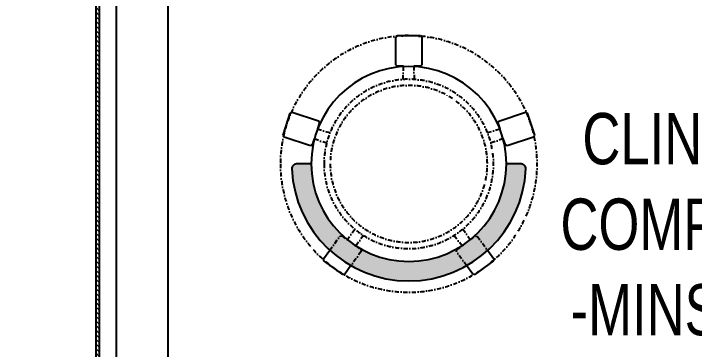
# Model space of a CAD drawing. Header units: feet. Extents: x 3060731 to 3073674, y -5462724 to -5455094.
# Drawn here: x 3068343 to 3069669, y -5456694 to -5456040 of the extents above; entities that cross this region are included whole.
import ezdxf

# ---------------------------------------------------------------- set-up
doc = ezdxf.new("R2010")
doc.units = ezdxf.units.FT
doc.header["$LTSCALE"] = 33
doc.header["$MEASUREMENT"] = 0
doc.linetypes.add('ACAD_ISO03W100', pattern=[30, 12, -18])
doc.linetypes.add('DASHDOT2', pattern=[0.5, 0.25, -0.125, 0, -0.125])
for name, color, linetype, lineweight in [('HATCH', 9, 'Continuous', 9), ('LENS-FURNITURE', 13, 'Continuous', 9), ('LENS-PARTITION', 21, 'Continuous', 25), ('LENS_TEXT', 31, 'Continuous', 5), ('LK-FF&E WALL', 1, 'Continuous', 9), ('LN-ELEVATION-1', 81, 'Continuous', 25), ('LN-ELEVATION-3', 125, 'Continuous', 18), ('LN-ELEVATION-4', 145, 'Continuous', 13), ('LN-HATCH', 251, 'Continuous', 0)]:
    doc.layers.add(name, color=color, linetype=linetype, lineweight=lineweight)
doc.styles.get("Standard").update_dxf_attribs({"font": 'GILC____.TTF'})
pattern_1 = [(45, (4209746.041545029, 1706864.740126446), (-4.490128060534575, 4.490128060534575), [])]
pattern_2 = [(45, (4210046.041545031, 1706864.740126446), (-4.490128060534575, 4.490128060534575), [])]

# ---------------------------------------------------------------- blocks, each defined once
blk = doc.blocks.new('CLENS 900')
at = {"layer": 'LN-HATCH', "ltscale": 0.5}
h = blk.add_hatch(dxfattribs=at)
h.set_pattern_fill('ANSI31', color=256, scale=50)
h.set_pattern_definition([(45, (911.7948143622632, 249.9999999999854), (-4.419417382415921, 4.419417382415921), [])])
h.paths.add_polyline_path([(0, 250), (0, 60), (6, 60), (6, 50), (0, 50), (0, 6), (25, 6), (25, 250)])
h = blk.add_hatch(dxfattribs=at)
h.set_pattern_fill('ANSI31', color=256, scale=2)
h.set_pattern_definition(pattern_1)
h.paths.add_polyline_path([(900, 250), (900, 60), (894, 60), (894, 50), (900, 50), (900, 6), (875, 6), (875, 250)])
h = blk.add_hatch(dxfattribs=at)
h.set_pattern_fill('ANSI31', color=256, scale=2)
h.set_pattern_definition(pattern_2)
h.paths.add_polyline_path([(875.0000000000146, 209.9999999999854), (25, 210), (25, 216), (875.0000000000146, 215.9999999999854)])
h = blk.add_hatch(dxfattribs=at)
h.set_pattern_fill('ANSI31', color=256, scale=2)
h.set_pattern_definition(pattern_2)
h.paths.add_polyline_path([(35, 6), (35, 0), (0, 0), (0, 6)])
h = blk.add_hatch(dxfattribs=at)
h.set_pattern_fill('ANSI31', color=256, scale=2)
h.set_pattern_definition(pattern_1)
h.paths.add_polyline_path([(865, 6), (865, 0), (900, 0), (900, 6)])
at = {"layer": 'LN-ELEVATION-1', "ltscale": 0.5}
for points in [[(0, 250), (0, 60), (6, 60), (6, 50), (0, 50), (0, 6), (25, 6), (25, 250)], [(900, 250), (900, 60), (894, 60), (894, 50), (900, 50), (900, 6), (875, 6), (875, 250)], [(875, 210), (25, 210), (25, 216), (875, 216)], [(35, 6), (35, 0), (0, 0), (0, 6)], [(865, 6), (865, 0), (900, 0), (900, 6)]]:
    blk.add_lwpolyline(points, close=True, dxfattribs=at)
at = {"layer": 'LN-ELEVATION-3', "ltscale": 0.5}
for p, q in [((25, 250), (875, 250)), ((35, 6), (865, 6)), ((865, 0), (35, 0))]:
    blk.add_line(p, q, dxfattribs=at)
at = {"layer": 'LN-ELEVATION-4', "linetype": 'ACAD_ISO03W100', "ltscale": 0.05}
blk.add_lwpolyline([(25, 30), (875, 30), (875, 18), (25, 18)], close=True, dxfattribs=at)
blk = doc.blocks.new('DR STOOL')
at = {"layer": 'HATCH'}
h = blk.add_hatch(dxfattribs=at)
h.set_pattern_fill('ANSI36', color=250, angle=-90.00000000000001)
h.set_pattern_definition([(315, (-227.8099174643867, 917.3997257252777), (6.173926083235043, -1.683798022700468), [7.9375, -1.587499999999999, 0, -1.587499999999999])])
edge = h.paths.add_edge_path()
edge.add_line((-190.0000000041909, 4.511094e-10), (-218.6899174675346, 4.511094e-10))
edge.add_arc((-218.6899174670689, 9.120000000388245), 9.119999999940092, 177.6119845363388, 269.9999999996136, ccw=False)
edge.add_arc((-1.8626451e-09, 3.565219e-10), 228.000000002257, 2.3880154632688004, 177.6119845367313, ccw=False)
edge.add_arc((218.6899174633436, 9.120000000497384), 9.120000000051716, -90.00000000034493, 2.3880154629299, ccw=False)
edge.add_line((218.6899174633436, 4.511094e-10), (190, 4.511094e-10))
edge.add_arc((-1.8626451e-09, 4.511094e-10), 190.000000001979, -1.27e-14, 180)
at = {"layer": 'LN-ELEVATION-1', "color": 1, "ltscale": 100}
for p, q in [((-128.6221585394814, 215.4841044476634), (-165.2704676063731, 189.0243927398114)), ((-124.7228340068832, 214.8545704018979), (-128.6221585394814, 215.4841044476634)), ((-112.6981821293011, 198.1996966340157), (-124.7228340068832, 214.8545704018979)), ((124.7553772013634, 214.9803744515593), (112.5488144652918, 198.2845540212292)), ((128.7014972954057, 215.5933048763618), (124.7553772013634, 214.9803744515593)), ((128.7014972954057, 215.5933048763618), (124.7553772013634, 214.9803744515593)), ((165.1911288509145, 188.915192311113), (128.7014972954057, 215.5933048763618)), ((165.1911288509145, 188.915192311113), (128.7014972954057, 215.5933048763618)), ((-165.2704676063731, 189.0243927398114), (-165.9069543029182, 185.0820035930228)), ((165.7973639420234, 185.0121775862135), (165.1911288509145, 188.915192311113)), ((165.7973639420234, 185.0121775862135), (165.1911288509145, 188.915192311113)), ((-165.9069543029182, 185.0820035930228), (-153.8003208162263, 168.3135803133482)), ((153.6734594982117, 168.4294150282658), (165.7973639420234, 185.0121775862135)), ((-191.2928382232785, -35.45407700946089), (-242.9550312487409, -52.24013893969095)), ((-187.9259491492994, -37.1695928365807), (-191.2928382232785, -35.45407700946089)), ((-184.1424400564283, -48.81403796559607), (-187.9259491492994, -37.1695928365807)), ((188.0651108901948, -36.96233201187715), (184.0504167033359, -49.19388854173303)), ((191.3981811110861, -35.27656588272658), (188.0651108901948, -36.96233201187715)), ((243.0100176925771, -52.21682526778022), (191.3981811110861, -35.27656588272658)), ((-242.9550312487409, -52.24013893969095), (-244.7482102331705, -55.75945052818861)), ((244.8123673382215, -55.78040257930116), (243.0100176925771, -52.21682526778022)), ((-244.7482102331705, -55.75945052818861), (-230.7800458371639, -98.74904560100549)), ((230.715890809428, -98.7280946081737), (244.8123673382215, -55.78040257930116)), ((-173.8639617776498, -80.4479453730819), (-177.8421125086024, -68.2044548037811)), ((177.6922140880488, -68.56540505095472), (173.8739495249465, -80.1985000452405)), ((-227.2218665438704, -100.5620286722478), (-175.5596735184081, -83.7759667420105)), ((-175.5596735184081, -83.7759667420105), (-173.8639617776498, -80.4479453730819)), ((173.8739495249465, -80.1985000452405), (175.5794035866856, -83.5704969359358)), ((175.5794035866856, -83.5704969359358), (227.1912401677109, -100.5107563209894)), ((-230.7800458371639, -98.74904560100549), (-227.2218665438704, -100.5620286722478)), ((227.1912401677109, -100.5107563209894), (230.715890809428, -98.7280946081737)), ((-22.72193054761737, -190.2142363802995), (-25.39390889601782, -192.886214728569)), ((-25.39390889601782, -192.886214728569), (-25.39390889601782, -247.2070584567482)), ((-10.47823652112856, -190.2142363802995), (-22.72193054761737, -190.2142363802995)), ((22.78362171910703, -190.2142363802995), (9.910054048988968, -190.2142363802995)), ((25.42475448176265, -192.8553691428751), (22.78362171910703, -190.2142363802995)), ((25.42475448176265, -247.1762128710543), (25.42475448176265, -192.8553691428751)), ((-25.39390889601782, -247.2070584567482), (-22.60096735274419, -250)), ((-22.60096735274419, -250), (22.60096735274419, -250)), ((22.60096735274419, -250), (25.42475448176265, -247.1762128710543))]:
    blk.add_line(p, q, dxfattribs=at)
at = {"layer": 'LN-ELEVATION-1', "linetype": 'DASHDOT2'}
for p, q in [((-92.92521573789418, 170.8129362839827), (-112.6981821293011, 198.1996966340157)), ((112.5488144652918, 198.2845540212292), (92.69529851106927, 171.1294289919315)), ((-153.8003208162263, 168.3135803133482), (-134.1093360339291, 141.0403694751003)), ((-103.4542870586738, 159.9154408004979), (-93.52748446213081, 167.0824927485227)), ((-88.15393704269081, 139.4771787207864), (-103.4542870586738, 159.9154408004979)), ((-93.52748446213081, 167.0824927485227), (-92.92521573789418, 170.8129362839827)), ((103.6608748426661, 159.8406005539291), (88.19885099539533, 139.4487815762331)), ((92.69529851106927, 171.1294289919315), (93.26858203159645, 167.4385604566923)), ((93.26858203159645, 167.4385604566923), (103.6608748426661, 159.8406005539291)), ((133.7372852512635, 141.1612321265929), (153.6734594982117, 168.4294150282658)), ((-130.4219571123831, 140.4450534014686), (-119.9844727469608, 147.9808124662595)), ((-119.9844727469608, 147.9808124662595), (-105.3687285655178, 126.9741353208374)), ((105.4096150295809, 126.94019481352), (120.1194891873747, 147.8074627162714)), ((120.1194891873747, 147.8074627162714), (130.0033113472163, 140.5812532722048)), ((-134.1093360339291, 141.0403694751003), (-130.4219571123831, 140.4450534014686)), ((130.0033113472163, 140.5812532722048), (133.7372852512635, 141.1612321265929)), ((-159.954806596972, -40.49024384317454), (-184.1424400564283, -48.81403796559607)), ((184.0504167033359, -49.19388854173303), (159.8786162491887, -40.79004861696012)), ((-177.8421125086024, -68.2044548037811), (-153.4148110738024, -60.73628028803068)), ((153.3006618716754, -61.02382378749462), (177.6922140880488, -68.56540505095472)), ((-10.92024635523557, -164.6382343793375), (-10.47823652112856, -190.2142363802995)), ((9.910054048988968, -190.2142363802995), (10.35584833659231, -164.674698740353))]:
    blk.add_line(p, q, dxfattribs=at)
at = {"layer": 'LN-ELEVATION-1', "color": 1, "ltscale": 100}
blk.add_lwpolyline([(-190.0000000023283, 0), (-218.6899174656719, 0, -0.4264743413925903), (-227.8019973598421, 9.5, -0.959166304662544), (227.8019973593764, 9.5, -0.4264743413925903), (218.6899174647406, 0), (190.0000000013969, 0)], format="xyb", dxfattribs=at)
at = {"layer": 'LN-ELEVATION-1', "linetype": 'DASHDOT2'}
for radius in [250, 165, 153]:
    blk.add_circle((0, 0), radius, dxfattribs=at)
at = {"layer": 'LN-ELEVATION-1', "color": 1, "ltscale": 100}
blk.add_circle((0, 0), 190, dxfattribs=at)

msp = doc.modelspace()

# ---------------------------------------------------------------- linework, layer by layer
at = {"layer": 'LENS-PARTITION'}
msp.add_lwpolyline([(3068543.861218098, -5455419.443461716), (3068643.861218098, -5455419.443461716), (3068643.861218098, -5456794.443461713), (3068543.861218098, -5456794.443461713)], close=True, dxfattribs=at)

# ---------------------------------------------------------------- block references
at = {"layer": 'LENS-FURNITURE', "xscale": -1, "rotation": 180}
msp.add_blockref('DR STOOL', (3069112.973556922, -5456332.895661124), dxfattribs=at)
at = {"layer": 'LK-FF&E WALL', "rotation": 270}
msp.add_blockref('CLENS 900', (3068293.861218098, -5455994.443461714), dxfattribs=at)

# ---------------------------------------------------------------- texts
at = {"layer": 'LENS_TEXT', "linetype": 'Continuous', "ltscale": 3, "insert": (3069664.527074186, -5456451.045207016), "char_height": 100, "attachment_point": 5}
msp.add_mtext_dynamic_manual_height_columns('CLINIC-2 COMPACT -MINSIGN', width=855.9840650919111, gutter_width=0.9999999999999992, heights=[0], dxfattribs=at)

doc.saveas('drawing.dxf')
